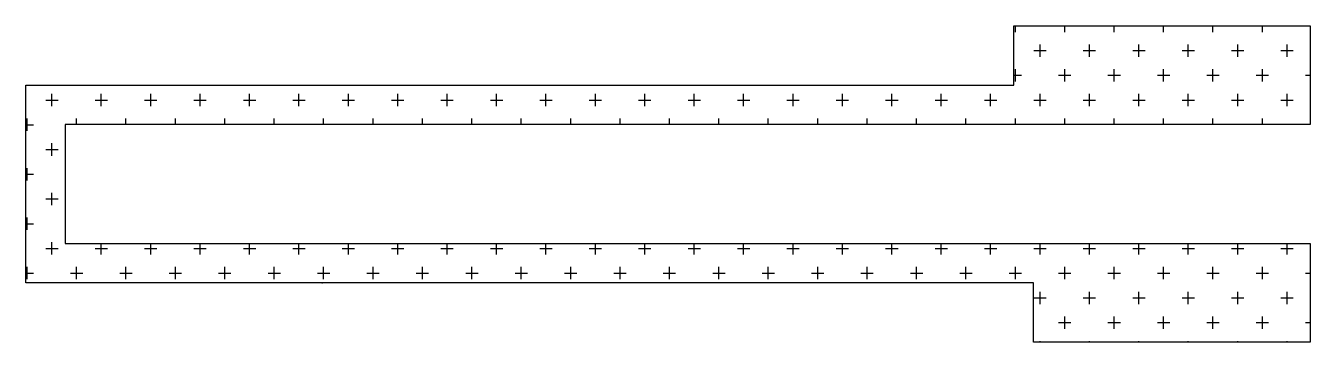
# Model space of a CAD drawing. Header units: millimetres. Extents: x -98.5 to -33.5, y 267.8 to 283.8.
import ezdxf

# ---------------------------------------------------------------- set-up
doc = ezdxf.new("R2010")
doc.units = ezdxf.units.MM
doc.header["$MEASUREMENT"] = 0
doc.layers.get('0').update_dxf_attribs({"lineweight": 25})

msp = doc.modelspace()

# ---------------------------------------------------------------- hatches: boundary and pattern name
at = {"transparency": 33554687}
h = msp.add_hatch(dxfattribs=at)
h.set_pattern_fill('CROSS', color=256, scale=5, style=0, pattern_type=0)
h.paths.add_polyline_path([(-98.512, 280.757), (-48.512, 280.757), (-48.512, 283.757), (-33.512, 283.757), (-33.512, 278.757), (-96.512, 278.757), (-96.512, 272.757), (-79.512, 272.757), (-33.512, 272.757), (-33.512, 267.757), (-47.512, 267.757), (-47.512, 270.757), (-79.512, 270.757), (-98.512, 270.757)], flags=0)

# ---------------------------------------------------------------- linework, layer by layer
at = {"flags": 128}
msp.add_lwpolyline([(-48.512, 280.757), (-48.512, 283.757), (-33.512, 283.757), (-33.512, 278.757), (-96.512, 278.757), (-96.512, 272.757), (-33.512, 272.757), (-33.512, 267.757), (-47.512, 267.757), (-47.512, 270.757), (-98.512, 270.757), (-98.512, 280.757), (-48.512, 280.757)], dxfattribs=at)
msp.add_point((-83.512, 270.757))

doc.saveas('drawing.dxf')
